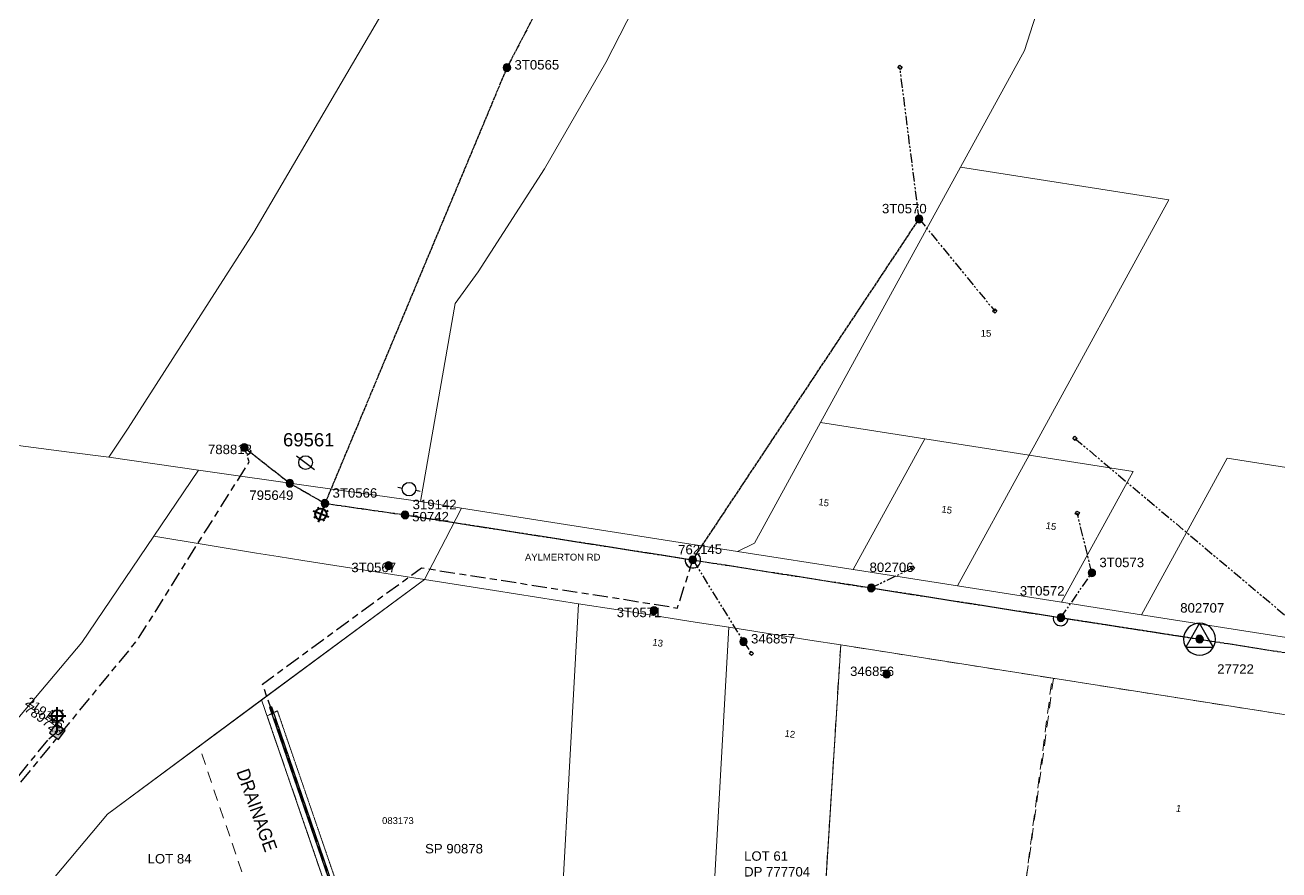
# Model space of a CAD drawing. Header units: metres. Extents: x 268626 to 271256, y 6186812 to 6188765.
# Drawn here: x 269348.2 to 269680.2, y 6187812.8 to 6188036.4 of the extents above; entities that cross this region are included whole.
import ezdxf
from ezdxf.enums import TextEntityAlignment as Align

# ---------------------------------------------------------------- set-up
doc = ezdxf.new("R2010")
doc.units = ezdxf.units.M
for name, pattern in [('Cable Exist OH', [1, 1, 0]), ('Cable Exist UG', [8.2, 4, -1.2, 1.8, -1.2]), ('Dash', [5, 3, -2]), ('DASHED', [0.75, 0.5, -0.25]), ('HIDDEN2', [0.1875, 0.125, -0.0625]), ('PHANTOMX2', [5, 2.5, -0.5, 0.5, -0.5, 0.5, -0.5])]:
    doc.linetypes.add(name, pattern=pattern)
doc.layers.get('0').update_dxf_attribs({"color": 6})
for name, color, linetype, lineweight in [('Cadastre Buildings_SP_EXT', 96, 'Continuous', 15), ('Cadastre Developer_SP_EXT', 96, 'Continuous', 15), ('Cadastre Developer_SP_NEW', 54, 'Continuous', 15), ('Cadastre Land Parcels_SP_EXT', 96, 'Continuous', 15), ('Cadastre Other Property_SP_EXT', 96, 'DASHED', 15), ('Cadastre Roads_SP_EXT', 54, 'Continuous', 15), ('Mains_HV_EXT', 11, 'Continuous', 25), ('Mains_LV_EXT', 161, 'Continuous', 25), ('Mains_SL_EXT', 111, 'Continuous', 25)]:
    doc.layers.add(name, color=color, linetype=linetype, lineweight=lineweight)
for name, color, linetype in [('Equip_SP_HV_EXT', 7, 'Continuous'), ('Equip_SP_SL_EXT', 7, 'Continuous'), ('Notes', 7, 'Continuous'), ('Services_SP_EXT', 42, 'PHANTOMX2'), ('Sub_SP_TR_HV_LV_EXT', 7, 'Continuous'), ('SupportsOH_SP_TR_HV_LV_SL_EXT', 7, 'Continuous'), ('SupportsUG_SP_LV_SL_EXT', 7, 'Continuous'), ('UG_Details_SP_MISC', 7, 'Continuous')]:
    doc.layers.add(name, color=color, linetype=linetype)
doc.styles.add('COLUMN_LABEL', font='arial.ttf')
doc.styles.add('HVSW_LABEL', font='arial.ttf')
doc.styles.add('iecARIAL', font='arial.ttf', dxfattribs={"height": 2})
doc.styles.add('POLE_LABEL', font='arial.ttf', dxfattribs={"height": 2})
doc.styles.get("Standard").update_dxf_attribs({"font": 'arial.ttf'})

# ---------------------------------------------------------------- blocks, each defined once
blk = doc.blocks.new('SUB_POLE_EXT')
blk.add_wipeout([(0, 4.22), (0.42, 4.2), (0.83, 4.14), (1.21, 4.05), (1.62, 3.9), (1.99, 3.72), (2.35, 3.51), (2.68, 3.26), (2.99, 2.99), (3.28, 2.66), (3.52, 2.34), (3.76, 1.92), (3.9, 1.62), (4.04, 1.23), (4.18, 0.63), (4.22, 0), (4.18, -0.61), (4.06, -1.15), (3.9, -1.62), (3.58, -2.24), (3.22, -2.73), (2.97, -3.01), (2.68, -3.26), (2.36, -3.5), (2, -3.72), (1.64, -3.89), (1.25, -4.03), (0.82, -4.14), (0.42, -4.2), (0, -4.22), (-0.41, -4.2), (-0.8, -4.15), (-1.21, -4.05), (-1.62, -3.9), (-1.99, -3.73), (-2.35, -3.51), (-2.68, -3.26), (-2.96, -3.02), (-3.23, -2.72), (-3.51, -2.35), (-3.71, -2.01), (-3.91, -1.6), (-4.05, -1.21), (-4.16, -0.76), (-4.22, -0.14), (-4.21, 0.39), (-4.14, 0.83), (-4.03, 1.27), (-3.9, 1.63), (-3.71, 2.02), (-3.5, 2.37), (-3.28, 2.67), (-2.99, 2.99), (-2.68, 3.27), (-2.33, 3.52), (-1.98, 3.73), (-1.63, 3.9), (-1.2, 4.05), (-0.78, 4.15), (-0.4, 4.21)])
blk.add_line((2.16, 0.48), (2.16, 0.48, 0))
blk.add_lwpolyline([(-4.22, 0, 1), (4.22, 0, 1)], format="xyb", close=True)
blk.add_lwpolyline([(2.14, 0.52), (0, 4.22), (-3.66, -2.11), (3.66, -2.11)], close=True)
for tag, height, flags, p in [('STREET_CODE', 0.2, 9, (1.5, 0)), ('ASSET_NUM', 2.5, 8, (2, 2)), ('CONSTRUCTED_VOLTAGE', 0.2, 9, (1.5, -0.2)), ('OPERATING_VOLTAGE', 0.2, 9, (1.5, -0.6)), ('OPERATED_BY', 0.2, 9, (1.5, -0.8)), ('ORIENTATION', 0.2, 9, (1.5, -1.2)), ('OWNED_BY', 0.2, 9, (1.5, -1.4)), ('SECONDARY_VOLTAGE', 0.2, 9, (1.5, -1.6)), ('STATE', 0.2, 9, (1.5, -1.8)), ('SUBSTATION_TYPE', 0.2, 9, (1.5, -2)), ('STREETNAME', 0.2, 9, (1.5, -2.8)), ('SUBURB', 0.2, 9, (1.5, -3)), ('Z', 0.2, 1, (1.5, -3.4)), ('NO_PHASES', 0.2, 9, (1.5, -0.4)), ('MAINTAINED_BY', 0.2, 9, (1.5, -1)), ('USAGE', 0.2, 9, (1.5, -2.2)), ('LEGEND', 0.2, 9, (1.5, -2.4)), ('LOCATION', 0.2, 9, (1.5, -2.6)), ('NOTES', 0.2, 9, (1.5, -3.2))]:
    blk.add_attdef(tag, text='', height=height, dxfattribs=dict(flags=flags)).set_placement(p, align=Align.MIDDLE_LEFT)
blk = doc.blocks.new('COLUMN_EXT')
blk.add_hatch(color=256).paths.add_polyline_path([(-1.49, 1.48), (-1.49, -1.49), (1.48, -1.49), (1.48, 1.48)])
blk.add_lwpolyline([(-1.49, -1.49), (1.48, -1.49), (1.48, 1.48), (-1.49, 1.48)], close=True)
for tag, height, style, flags, p in [('STRUCTURE_PLANT_NUMBER', 0.2, 'POLE_LABEL', 9, (1.81, 0.03)), ('ASSET_NUM', 2.5, 'COLUMN_LABEL', 8, (2, 2)), ('STREET_CODE', 0.2, 'COLUMN_LABEL', 9, (1.81, -0.2))]:
    blk.add_attdef(tag, text='', height=height, dxfattribs=dict(style=style, flags=flags)).set_placement(p, align=Align.MIDDLE_LEFT)
at = {"flags": 1}
blk.add_attdef('Z', (1.81, -2.35), '', height=0.2, dxfattribs=at)
at = {"flags": 9}
for tag, p in [('COLUMN_TYPE', (1.81, -0.4)), ('OWNED_BY', (1.81, -0.6)), ('STATE', (1.81, -0.8)), ('USAGE', (1.81, -1)), ('STREETNAME', (1.81, -1.6)), ('SUBURB', (1.81, -1.8)), ('LEGEND', (1.81, -1.2)), ('LOCATION', (1.81, -1.4)), ('NOTES', (1.81, -2))]:
    blk.add_attdef(tag, text='', height=0.2, dxfattribs=at).set_placement(p, align=Align.MIDDLE_LEFT)
blk = doc.blocks.new('*U227')
at = {"lineweight": 40}
for p, q in [((0, 0), (-0.54, -1.47)), ((1.05, -3.65), (-3.17, -2.1)), ((-1.92, -1), (-1.69, -1.51)), ((-0.28, -0.76), (-1.84, -4.98)), ((0.81, -2.01), (0.3, -2.25)), ((-2.93, -3.74), (-2.42, -3.5)), ((-0.2, -4.75), (-0.43, -4.24))]:
    blk.add_line(p, q, dxfattribs=at)
blk.add_circle((-1.06, -2.87), 1.5, dxfattribs=at)
at = {"style": 'iecARIAL', "flags": 8}
blk.add_attdef('ASSET_NUM', (1.5, 1.5), '', height=2.5, dxfattribs=at)
for tag, p, height, flags in [('OPERATING_VOLTAGE', (0.98, -1.65), 0.2, 9), ('ORIENTATION', (0.98, -1.85), 0.2, 9), ('OWNED_BY', (0.98, -2.05), 0.2, 9), ('STATE', (0.98, -2.25), 0.2, 9), ('CONSTRUCTED_VOLTAGE', (0.98, -0.65), 0.2, 9), ('CONTROL_TYPE', (0.98, -0.85), 0.2, 9), ('LANTERN_PURPOSE', (0.98, -1.05), 0.2, 9), ('LANTERN_TYPE', (0.98, -1.25), 0.2, 9), ('NO_PHASES', (0.98, -1.45), 0.2, 9), ('USAGE', (0.98, -2.45), 0.2, 9), ('CEXIST', (0.98, -2.65), 0.2, 9), ('CNEW', (0.98, -2.85), 0.2, 9), ('CNUMBER', (0.98, -3.05), 0.2, 9), ('CREMOVE', (0.98, -3.25), 0.2, 9), ('CREPLACE', (0.98, -3.45), 0.2, 9), ('LNUMBER', (2.18, -3.25), 2.5, 8), ('LKINGHEIGHT', (0.98, -3.65), 0.2, 9), ('LBRACKET', (0.98, -3.85), 0.2, 9), ('LBRACKETVOCAB', (0.98, -4.05), 0.2, 9), ('LCATEGORY', (0.98, -4.25), 0.2, 9), ('LCHARGE1', (0.98, -4.45), 0.2, 9), ('LCHARGE1PERCENT', (0.98, -4.65), 0.2, 9), ('LCHARGE2', (0.98, -4.85), 0.2, 9), ('LCHARGE2PERCENT', (0.98, -5.05), 0.2, 9), ('LCHARGE3', (0.98, -5.25), 0.2, 9), ('LCHARGE3PERCENT', (0.98, -5.45), 0.2, 9), ('LEXIST', (0.98, -5.65), 0.2, 9), ('LLAMP', (0.98, -5.85), 0.2, 9), ('LLAMPVOCAB', (0.98, -6.05), 0.2, 9), ('LMAST', (0.98, -6.25), 0.2, 9), ('LMASTVOCAB', (0.98, -6.45), 0.2, 9), ('LNEW', (0.98, -6.65), 0.2, 9), ('STREETNAME', (0.98, -9.25), 0.2, 9), ('SUBURB', (0.98, -9.45), 0.2, 1), ('LANTNUMBER', (0.98, -6.85), 0.2, 9), ('LOUTREACH', (0.98, -7.25), 0.2, 9), ('LOUTREACHVOCAB', (0.98, -7.45), 0.2, 9), ('LRATECODE', (0.98, -7.65), 0.2, 9), ('LREMOVE', (0.98, -7.85), 0.2, 9), ('LREPLACE', (0.98, -8.05), 0.2, 9), ('LTYPE', (0.98, -8.25), 0.2, 9), ('LTYPEVOCAB', (0.98, -8.45), 0.2, 9), ('LEGEND', (0.98, -8.65), 0.2, 9), ('LOCATION', (0.98, -8.85), 0.2, 9), ('NOTES', (0.98, -9.05), 0.2, 9)]:
    blk.add_attdef(tag, p, '', height=height, dxfattribs=dict(flags=flags))
blk = doc.blocks.new('SL_LANTERN_EXT')
at = {"lineweight": 40}
for p, q in [((-2.25, 4.22), (2.25, 4.22)), ((-1.46, 5.68), (-1.06, 5.28)), ((0, 1.97), (0, 6.47)), ((1.46, 5.68), (1.06, 5.28)), ((-1.46, 2.76), (-1.06, 3.16)), ((0, 0), (0, 2.72)), ((1.46, 2.76), (1.06, 3.16))]:
    blk.add_line(p, q, dxfattribs=at)
blk.add_circle((0, 4.22), 1.5, dxfattribs=at)
at = {"style": 'iecARIAL', "flags": 8}
blk.add_attdef('ASSET_NUM', (1.5, 1.5), '', height=2.5, dxfattribs=at)
for tag, p, height, flags in [('OPERATING_VOLTAGE', (0.98, -1.65), 0.2, 9), ('ORIENTATION', (0.98, -1.85), 0.2, 9), ('OWNED_BY', (0.98, -2.05), 0.2, 9), ('STATE', (0.98, -2.25), 0.2, 9), ('CONSTRUCTED_VOLTAGE', (0.98, -0.65), 0.2, 9), ('CONTROL_TYPE', (0.98, -0.85), 0.2, 9), ('LANTERN_PURPOSE', (0.98, -1.05), 0.2, 9), ('LANTERN_TYPE', (0.98, -1.25), 0.2, 9), ('NO_PHASES', (0.98, -1.45), 0.2, 9), ('USAGE', (0.98, -2.45), 0.2, 9), ('CEXIST', (0.98, -2.65), 0.2, 9), ('CNEW', (0.98, -2.85), 0.2, 9), ('CNUMBER', (0.98, -3.05), 0.2, 9), ('CREMOVE', (0.98, -3.25), 0.2, 9), ('CREPLACE', (0.98, -3.45), 0.2, 9), ('LNUMBER', (2.18, -3.25), 2.5, 8), ('LKINGHEIGHT', (0.98, -3.65), 0.2, 9), ('LBRACKET', (0.98, -3.85), 0.2, 9), ('LBRACKETVOCAB', (0.98, -4.05), 0.2, 9), ('LCATEGORY', (0.98, -4.25), 0.2, 9), ('LCHARGE1', (0.98, -4.45), 0.2, 9), ('LCHARGE1PERCENT', (0.98, -4.65), 0.2, 9), ('LCHARGE2', (0.98, -4.85), 0.2, 9), ('LCHARGE2PERCENT', (0.98, -5.05), 0.2, 9), ('LCHARGE3', (0.98, -5.25), 0.2, 9), ('LCHARGE3PERCENT', (0.98, -5.45), 0.2, 9), ('LEXIST', (0.98, -5.65), 0.2, 9), ('LLAMP', (0.98, -5.85), 0.2, 9), ('LLAMPVOCAB', (0.98, -6.05), 0.2, 9), ('LMAST', (0.98, -6.25), 0.2, 9), ('LMASTVOCAB', (0.98, -6.45), 0.2, 9), ('LNEW', (0.98, -6.65), 0.2, 9), ('STREETNAME', (0.98, -9.25), 0.2, 9), ('SUBURB', (0.98, -9.45), 0.2, 1), ('LANTNUMBER', (0.98, -6.85), 0.2, 9), ('LOUTREACH', (0.98, -7.25), 0.2, 9), ('LOUTREACHVOCAB', (0.98, -7.45), 0.2, 9), ('LRATECODE', (0.98, -7.65), 0.2, 9), ('LREMOVE', (0.98, -7.85), 0.2, 9), ('LREPLACE', (0.98, -8.05), 0.2, 9), ('LTYPE', (0.98, -8.25), 0.2, 9), ('LTYPEVOCAB', (0.98, -8.45), 0.2, 9), ('LEGEND', (0.98, -8.65), 0.2, 9), ('LOCATION', (0.98, -8.85), 0.2, 9), ('NOTES', (0.98, -9.05), 0.2, 9)]:
    blk.add_attdef(tag, p, '', height=height, dxfattribs=dict(flags=flags))
blk = doc.blocks.new('CCP_EXT')
blk.add_wipeout([(0, 0.57), (0.57, 0), (0, -0.57), (-0.57, 0)])
blk.add_lwpolyline([(-0.57, 0), (0, 0.57), (0.57, 0), (0, -0.57), (-0.57, 0)])
at = {"flags": 1}
blk.add_attdef('Z', (0, 0), '', height=0.2, dxfattribs=at)
at = {"flags": 9}
for tag, p in [('CCP_TYPE', (0, 0)), ('CONSTRUCTED_VOLTAGE', (0, -0.2)), ('OPERATING_VOLTAGE', (0, -0.6)), ('ORIENTATION', (0, -0.8)), ('OWNED_BY', (0, -1)), ('STATE', (0, -1.8)), ('NO_PHASES', (0, -0.4)), ('USAGE', (0, -1.2)), ('LEGEND', (0, -1.4)), ('LIFE_SUPPORT', (0, -1.6)), ('NOTES', (0, -2))]:
    blk.add_attdef(tag, text='', height=0.2, dxfattribs=at).set_placement(p, align=Align.MIDDLE_LEFT)
blk = doc.blocks.new('POLE_EXT')
blk.add_hatch(color=256).paths.add_polyline_path([(-1, 0, 1), (1, 0, 1)])
blk.add_lwpolyline([(-1, 0, 1), (1, 0, 1)], format="xyb", close=True)
at = {"flags": 8}
blk.add_attdef('pNumber', text='', height=2, dxfattribs=at).set_placement((3, 2.5), align=Align.MIDDLE_CENTER)
at = {"style": 'POLE_LABEL', "flags": 9}
for tag, p in [('STRUCTURE_PLANT_NUMBER', (1.35, 0.03)), ('STREET_CODE', (1.35, -0.2))]:
    blk.add_attdef(tag, text='', height=0.2, dxfattribs=at).set_placement(p, align=Align.MIDDLE_LEFT)
at = {"flags": 9}
for tag, p in [('OWNED_BY', (1.35, -0.4)), ('SPECIAL_USE', (1.35, -0.8)), ('STATE', (1.35, -1)), ('cLV', (1.35, -1.4)), ('hDepth', (1.35, -1.6)), ('hDia', (1.35, -1.8)), ('cHV', (1.35, -2)), ('cLinedev', (1.35, -3.4)), ('PARENT', (1.35, -0.6)), ('USAGE', (1.35, -1.2)), ('LBRACKET', (1.35, -2.2)), ('LExisting', (1.35, -2.4)), ('LANTNUMBER', (1.35, -2.6)), ('LOther', (1.35, -2.8)), ('LRemove', (1.35, -3)), ('LEGEND', (1.35, -3.2)), ('pExisting', (1.35, -3.8)), ('pFooting', (1.35, -4.4)), ('pNew', (1.35, -4.6)), ('pRelocate', (1.35, -5)), ('pRemove', (1.35, -5.2)), ('pReplace', (1.35, -5.4)), ('pStay', (1.35, -5.6)), ('pType', (1.35, -5.8)), ('cspan', (1.35, -6)), ('STREETNAME', (1.35, -6.2)), ('SUBURB', (1.35, -6.4)), ('LOCATION', (1.35, -3.6)), ('PFNUMBER', (1.35, -4)), ('NEWPFNUMBER', (1.35, -4.2)), ('NOTES', (1.35, -6.6)), ('OPERATED_BY', (1.36, -7.01)), ('MAINTAINED_BY', (1.36, -6.81))]:
    blk.add_attdef(tag, text='', height=0.2, dxfattribs=at).set_placement(p, align=Align.MIDDLE_LEFT)
at = {"flags": 1}
blk.add_attdef('Z', (1.35, -7.33), '', height=0.2, dxfattribs=at)
blk = doc.blocks.new('HV_ABS_OPEN_EXT')
for p, q in [((-3, 6.87), (-1.8, 6.87)), ((1.8, 6.87), (3, 6.87))]:
    blk.add_line(p, q)
blk.add_circle((0, 6.87), 1.8)
for tag, height, flags, p in [('STREET_CODE', 0.2, 9, (1.5, 0)), ('ASSET_NUM', 2.5, 8, (2, 2)), ('ACTUAL_STATUS', 0.2, 9, (1.5, -0.2)), ('CONSTRUCTED_VOLTAGE', 0.2, 9, (1.5, -0.4)), ('OPERATING_VOLTAGE', 0.2, 9, (1.5, -0.8)), ('ORIENTATION', 0.2, 9, (1.5, -1)), ('OWNED_BY', 0.2, 9, (1.5, -1.2)), ('STATE', 0.2, 9, (1.5, -1.4)), ('SWITCH_TYPE', 0.2, 9, (1.5, -1.6)), ('STREETNAME', 0.2, 9, (1.5, -2.4)), ('SUBURB', 0.2, 9, (1.5, -2.6)), ('OPERATED_BY', 0.2, 9, (1.5, -3.2)), ('NO_PHASES', 0.2, 9, (1.5, -0.6)), ('USAGE', 0.2, 9, (1.5, -1.8)), ('LEGEND', 0.2, 9, (1.5, -2)), ('LOCATION', 0.2, 9, (1.5, -2.2)), ('NOTES', 0.2, 9, (1.5, -2.8)), ('MAINTAINED_BY', 0.2, 9, (1.5, -3)), ('LABEL_ALIGNMENT', 0.2, 9, (1.5, -3.4)), ('Z', 0.2, 1, (1.5, -3.6))]:
    blk.add_attdef(tag, text='', height=height, dxfattribs=dict(flags=flags)).set_placement(p, align=Align.MIDDLE_LEFT)
blk = doc.blocks.new('HV_ABS_CLOSED_EXT')
blk.add_line((-3, 6.87), (3, 6.87))
blk.add_circle((0, 6.87), 1.8)
at = {"style": 'HVSW_LABEL'}
for tag, height, flags, p in [('ASSET_NUM', 3.5, 8, (2, 2)), ('STREET_CODE', 0.2, 9, (0, -0.2))]:
    blk.add_attdef(tag, text='', height=height, dxfattribs=dict(at, flags=flags)).set_placement(p, align=Align.MIDDLE_LEFT)
at = {"flags": 1}
blk.add_attdef('Z', (0, 0), '', height=0.2, dxfattribs=at)
at = {"flags": 9}
for tag, p in [('ACTUAL_STATUS', (0, -0.4)), ('CONSTRUCTED_VOLTAGE', (0, -0.6)), ('OPERATING_VOLTAGE', (0, -1)), ('ORIENTATION', (0, -1.2)), ('OWNED_BY', (0, -1.4)), ('STATE', (0, -1.6)), ('SWITCH_TYPE', (0, -1.8)), ('STREETNAME', (0, -2.6)), ('SUBURB', (0, -2.8)), ('NO_PHASES', (0, -0.8)), ('USAGE', (0, -2)), ('LEGEND', (0, -2.2)), ('LOCATION', (0, -2.4)), ('NOTES', (0, -3))]:
    blk.add_attdef(tag, text='', height=0.2, dxfattribs=at).set_placement(p, align=Align.MIDDLE_LEFT)

msp = doc.modelspace()

# ---------------------------------------------------------------- linework, layer by layer
at = {"layer": 'Cadastre Buildings_SP_EXT', "linetype": 'Continuous'}
msp.add_lwpolyline([(269488.095, 6187763.4529), (269494.7631, 6187883.2329), (269494.7631, 6187883.2329), (269472.4879, 6187886.7326), (269453.9414, 6187889.646), (269410.8151, 6187857.7647), (269445.2124, 6187757.8986)], dxfattribs=at)
at = {"layer": 'Cadastre Developer_SP_EXT', "linetype": 'Dash'}
msp.add_lwpolyline([(269564.1505, 6187872.3327), (269560.0095, 6187806.533), (269556.6163, 6187752.9899), (269567.5365, 6187751.3828), (269567.5365, 6187751.3828, 0.00507817), (269590.5432, 6187744.1623), (269590.5432, 6187744.1623), (269611.8538, 6187799.6692), (269620.1295, 6187863.539), (269564.1505, 6187872.3327)], format="xyb", close=True, dxfattribs=at)
at = {"layer": 'Cadastre Developer_SP_NEW', "linetype": 'Dash'}
msp.add_lwpolyline([(269426.5461, 6187750.7211), (269394.2665, 6187845.5307), (269410.8212, 6187857.7692), (269445.2063, 6187757.9162, -0.00015646)], format="xyb", close=True, dxfattribs=at)
at = {"layer": 'Cadastre Land Parcels_SP_EXT', "linetype": 'Continuous'}
for points in [[(269375.4794, 6187929.7293), (269408.7378, 6187981.5516), (269458.0227, 6188065.6623), (269513.2505, 6188170.515), (269522.6499, 6188210.9629), (269330.3994, 6188235.6619), (269058.0948, 6188270.6459), (269067.8435, 6188347.7904), (269069.8993, 6188364.0619), (269083.7967, 6188474.0346), (268893.8462, 6188407.1434), (268723.0864, 6188030.3218), (269024.437, 6187987.4686), (269021.6954, 6187967.5436), (269359.8472, 6187923.3594), (269370.3475, 6187921.9938), (269375.4794, 6187929.7293)], [(269541.2974, 6187899.2972), (269558.8114, 6187931.2265), (269595.8498, 6187998.7501), (269612.8081, 6188029.6656), (269653.0064, 6188154.7732), (269670.5568, 6188209.3308), (269668.7118, 6188213.4867), (269618.8323, 6188235.9766), (269571.2575, 6188183.8724), (269529.951, 6188084.9106), (269516.6893, 6188055.3103), (269501.9443, 6188026.4204), (269485.7512, 6187998.3165), (269468.155, 6187971.0692), (269462.111, 6187962.6776), (269452.9142, 6187910.2506), (269463.7889, 6187908.5459), (269536.8174, 6187897.095), (269541.2974, 6187899.2972)], [(269822.5191, 6187999.5059), (269835.144, 6188026.2524), (269849.0059, 6188055.5824), (269853.2085, 6188064.4745), (269771.7874, 6188101.2176), (269653.0064, 6188154.7732), (269612.8081, 6188029.6656), (269595.8498, 6187998.7501), (269651.0672, 6187990.0938), (269614.0244, 6187922.5683), (269641.6328, 6187918.2401), (269622.6496, 6187883.6362), (269643.7824, 6187880.3228), (269666.4947, 6187921.7198), (269751.7281, 6187908.3684), (269777.5875, 6187904.318), (269822.5191, 6187999.5059)], [(269651.0672, 6187990.0938), (269595.8498, 6187998.7501), (269558.8114, 6187931.2265), (269586.4175, 6187926.8975), (269614.0244, 6187922.5683), (269651.0672, 6187990.0938)], [(269586.4175, 6187926.8975), (269558.8114, 6187931.2265), (269541.2974, 6187899.2972), (269536.8174, 6187897.095), (269567.4361, 6187892.2944), (269586.4175, 6187926.8975)], [(269614.0244, 6187922.5683), (269586.4175, 6187926.8975), (269567.4361, 6187892.2944), (269595.0429, 6187887.9653), (269614.0244, 6187922.5683)], [(269641.6328, 6187918.2401), (269614.0244, 6187922.5683), (269595.0429, 6187887.9653), (269622.6496, 6187883.6362), (269641.6328, 6187918.2401)], [(269530.8352, 6187811.1209), (269534.5186, 6187876.9871), (269526.184, 6187878.2971), (269505.191, 6187881.5948), (269494.7631, 6187883.2329), (269488.0951, 6187763.4529), (269527.8216, 6187757.2254), (269530.8352, 6187811.1209)], [(269564.151, 6187872.3332), (269555.9811, 6187873.6165), (269534.5187, 6187876.9871), (269530.8353, 6187811.1209), (269560.0066, 6187806.4868), (269564.151, 6187872.3332)], [(269275.3382, 6187567.5157), (269318.6468, 6187619.0135), (269348.6067, 6187654.6375), (269350.0506, 6187656.3547), (269403.9568, 6187720.4519), (269426.5329, 6187750.716), (269445.2124, 6187757.8986), (269410.8151, 6187857.7646), (269369.9915, 6187827.5846), (269317.7431, 6187765.4765), (269207.277, 6187634.1662), (269205.6185, 6187632.1949), (269208.0998, 6187604.0789), (269231.1731, 6187584.8289), (269254.168, 6187565.6446), (269275.3382, 6187567.5157)]]:
    msp.add_lwpolyline(points, close=True, dxfattribs=at)
msp.add_lwpolyline([(269026.5223, 6187507.6709), (269063.9043, 6187539.0954), (269080.6364, 6187554.0317), (269100.4585, 6187571.727), (269140.9644, 6187614.3968), (269161.6562, 6187636.1937), (269149.8766, 6187637.7581), (269145.3569, 6187638.3664), (269139.7421, 6187639.1464), (269155.111, 6187657.3718), (269161.6575, 6187656.4865), (269166.0456, 6187655.869), (269178.7342, 6187654.1839), (269363.2584, 6187873.0008), (269363.2584, 6187873.0008), (269382.2467, 6187901.0717), (269394.1041, 6187918.6017), (269370.3475, 6187921.9938), (269359.8472, 6187923.3594), (269021.6954, 6187967.5436)], dxfattribs=at)
at = {"layer": 'Cadastre Other Property_SP_EXT', "linetype": 'HIDDEN2'}
for points in [[(269412.2803, 6187853.532), (269445.2129, 6187757.8988), (269447.9401, 6187759.0947), (269414.9959, 6187854.9126), (269412.2803, 6187853.532)], [(269414.1235, 6187852.7864), (269425.087, 6187820.9495), (269414.1382, 6187852.7938)]]:
    msp.add_lwpolyline(points, close=True, dxfattribs=at)
at = {"layer": 'Cadastre Roads_SP_EXT', "linetype": 'Continuous'}
for points in [[(269462.1109, 6187962.6776), (269468.1549, 6187971.0693), (269485.751, 6187998.3165), (269501.9443, 6188026.4204), (269516.6893, 6188055.3103), (269529.9509, 6188084.9106), (269571.2574, 6188183.8724), (269530.0933, 6188242.995), (269522.6497, 6188210.9629), (269513.2505, 6188170.515), (269458.0226, 6188065.6624), (269408.7377, 6187981.5516), (269375.4792, 6187929.7293), (269370.3474, 6187921.9939), (269394.104, 6187918.6018), (269424.4485, 6187914.2933), (269452.9141, 6187910.2505), (269462.1109, 6187962.6776)], [(269317.7431, 6187765.4764), (269369.9915, 6187827.5847), (269453.9414, 6187889.6461), (269421.7565, 6187894.703), (269415.2293, 6187895.7282), (269409.4927, 6187896.6298), (269382.2466, 6187901.0718), (269363.2583, 6187873.0008), (269178.7342, 6187654.1839), (269189.8938, 6187648.894), (269207.277, 6187634.1662), (269317.7431, 6187765.4764)]]:
    msp.add_lwpolyline(points, close=True, dxfattribs=at)
at = {"layer": 'Mains_HV_EXT', "linetype": 'Cable Exist UG', "flags": 128}
for points in [[(269185.2973, 6187640.2515), (269186.1002, 6187642.5758), (269186.1002, 6187642.5758), (269198.4387, 6187655.1114), (269199.233, 6187656.06), (269199.233, 6187656.06), (269378.0071, 6187873.6743), (269395.8027, 6187902.1355), (269396.1464, 6187902.6807), (269396.1464, 6187902.6807), (269407.5236, 6187920.7442), (269406.2665, 6187924.5713)], [(269445.9547, 6187760.9243), (269445.9547, 6187760.9243), (269445.9547, 6187760.9243), (269445.9547, 6187760.9243), (269411.0725, 6187861.9808), (269453.1883, 6187892.7644), (269453.1883, 6187892.7644), (269463.8937, 6187891.0229), (269502.0525, 6187885.1431), (269520.918, 6187882.0971), (269525.0217, 6187894.8371)]]:
    msp.add_lwpolyline(points, dxfattribs=at)
at = {"layer": 'Mains_HV_EXT', "linetype": 'Cable Exist OH', "flags": 128}
for points in [[(269406.2665, 6187924.5714), (269418.3334, 6187915.0954)], [(269418.3333, 6187915.0954), (269427.6009, 6187909.7944)], [(269427.6009, 6187909.7944), (269448.6921, 6187906.7765)], [(269448.6921, 6187906.7765), (269524.9646, 6187894.846)]]:
    msp.add_lwpolyline(points, dxfattribs=at)
at = {"layer": 'Mains_HV_EXT', "linetype": 'Continuous', "flags": 128}
for points in [[(269406.9205, 6187922.5752, 0.21981797), (269408.1438, 6187923.8127)], [(269523.0032, 6187895.1615, 0.45633406), (269524.4163, 6187892.9155)]]:
    msp.add_lwpolyline(points, format="xyb", dxfattribs=at)
at = {"layer": 'Mains_LV_EXT', "linetype": 'Cable Exist OH', "flags": 128}
for points in [[(269427.6009, 6187909.7944), (269448.8061, 6187906.7463), (269524.9646, 6187894.846)], [(269524.9646, 6187894.846), (269572.2535, 6187887.3992)], [(269572.2535, 6187887.3992), (269622.4715, 6187879.5454)]]:
    msp.add_lwpolyline(points, dxfattribs=at)
at = {"layer": 'Mains_LV_EXT', "linetype": 'Continuous', "flags": 128}
for points in [[(269523.0022, 6187895.1891, 1.07788048), (269527.0455, 6187894.5726)], [(269527.0374, 6187894.509, 0.33177505), (269526.1229, 6187896.4243)], [(269620.4746, 6187879.8494, 1.08962348), (269624.3484, 6187879.2403)]]:
    msp.add_lwpolyline(points, format="xyb", dxfattribs=at)
at = {"layer": 'Mains_SL_EXT', "linetype": 'Cable Exist UG'}
msp.add_lwpolyline([(269329.9333, 6187816.7961), (269330.8854, 6187818.6774), (269330.8854, 6187818.6774), (269354.4956, 6187847.435), (269356.6995, 6187849.3666)], dxfattribs=at)
at = {"layer": 'UG_Details_SP_MISC'}
for p, q in [((269412.9471, 6187855.8164), (269413.174, 6187855.8945)), ((269412.9471, 6187855.8164), (269446.2875, 6187758.8464)), ((269413.401, 6187855.9725), (269413.174, 6187855.8945)), ((269413.401, 6187855.9725), (269446.7414, 6187759.0025))]:
    msp.add_line(p, q, dxfattribs=at)

# ---------------------------------------------------------------- block references
at = {"layer": 'Equip_SP_HV_EXT'}
ref = msp.add_blockref('HV_ABS_CLOSED_EXT', (269418.3116, 6187915.1029), dxfattribs=dict(at, rotation=322.8547636087102))
ref.add_attrib('ASSET_NUM', '69561', dxfattribs={"layer": '0', "height": 3.5, "style": 'HVSW_LABEL'}).set_placement((269423.2943, 6187923.8237), align=Align.BOTTOM_CENTER)
ref = msp.add_blockref('HV_ABS_OPEN_EXT', (269448.6921, 6187906.7764), dxfattribs=dict(at, rotation=350.2566798232183))
ref.add_attrib('ASSET_NUM', '50742', dxfattribs={"layer": '0', "height": 2.5}).set_placement((269450.6921, 6187907.5264), align=Align.TOP_LEFT)
at = {"layer": 'Equip_SP_SL_EXT'}
msp.add_blockref('*U227', (269427.601, 6187909.7944), dxfattribs=at)
ref = msp.add_blockref('SL_LANTERN_EXT', (269356.6995, 6187849.3666), dxfattribs=at)
ref.add_attrib('ASSET_NUM', '219116', dxfattribs={"layer": '0', "height": 2.5, "rotation": 323.849713, "style": 'iecARIAL'}).set_placement((269358.1995, 6187850.8666), align=Align.MIDDLE_RIGHT)
at = {"layer": 'Sub_SP_TR_HV_LV_EXT'}
ref = msp.add_blockref('SUB_POLE_EXT', (269659.1764, 6187873.8602), dxfattribs=at)
ref.add_attrib('ASSET_NUM', '27722', dxfattribs={"layer": '0', "height": 2.5}).set_placement((269668.6953, 6187867.2016), align=Align.TOP_CENTER)
at = {"layer": 'SupportsOH_SP_TR_HV_LV_SL_EXT'}
ref = msp.add_blockref('POLE_EXT', (269475.7717, 6188025.0983), dxfattribs=at)
ref.add_attrib('ASSET_NUM', '3T0565', dxfattribs={"layer": '0', "height": 2.5, "style": 'POLE_LABEL'}).set_placement((269477.7717, 6188025.8483), align=Align.MIDDLE_LEFT)
ref = msp.add_blockref('POLE_EXT', (269584.921, 6187985.044), dxfattribs=at)
ref.add_attrib('ASSET_NUM', '3T0570', dxfattribs={"layer": '0', "height": 2.5, "style": 'POLE_LABEL'}).set_placement((269586.921, 6187985.794), align=Align.BOTTOM_RIGHT)
ref = msp.add_blockref('POLE_EXT', (269406.2665, 6187924.5714), dxfattribs=at)
ref.add_attrib('ASSET_NUM', '788818', dxfattribs={"layer": '0', "height": 2.5, "style": 'POLE_LABEL'}).set_placement((269408.2665, 6187925.3214), align=Align.TOP_RIGHT)
ref = msp.add_blockref('POLE_EXT', (269418.2931, 6187915.1094), dxfattribs=at)
ref.add_attrib('ASSET_NUM', '795649', dxfattribs={"layer": '0', "height": 2.5, "style": 'POLE_LABEL'}).set_placement((269407.5801, 6187909.9496), align=Align.BOTTOM_LEFT)
ref = msp.add_blockref('POLE_EXT', (269427.601, 6187909.7944), dxfattribs=at)
ref.add_attrib('ASSET_NUM', '3T0566', dxfattribs={"layer": '0', "height": 2.5, "style": 'POLE_LABEL'}).set_placement((269429.601, 6187910.5444), align=Align.BOTTOM_LEFT)
ref = msp.add_blockref('POLE_EXT', (269448.8061, 6187906.7463), dxfattribs=at)
ref.add_attrib('ASSET_NUM', '319142', dxfattribs={"layer": '0', "height": 2.5, "style": 'POLE_LABEL'}).set_placement((269450.8061, 6187907.4963), align=Align.BOTTOM_LEFT)
ref = msp.add_blockref('POLE_EXT', (269524.9646, 6187894.846), dxfattribs=at)
ref.add_attrib('ASSET_NUM', '762145', dxfattribs={"layer": '0', "height": 2.5, "rotation": 1, "style": 'POLE_LABEL'}).set_placement((269526.9646, 6187895.596), align=Align.BOTTOM_CENTER)
ref = msp.add_blockref('POLE_EXT', (269444.424, 6187893.328), dxfattribs=at)
ref.add_attrib('ASSET_NUM', '3T0567', dxfattribs={"layer": '0', "height": 2.5, "style": 'POLE_LABEL'}).set_placement((269446.424, 6187894.078), align=Align.TOP_RIGHT)
ref = msp.add_blockref('POLE_EXT', (269630.652, 6187891.407), dxfattribs=at)
ref.add_attrib('ASSET_NUM', '3T0573', dxfattribs={"layer": '0', "height": 2.5, "style": 'POLE_LABEL'}).set_placement((269632.652, 6187892.157), align=Align.BOTTOM_LEFT)
ref = msp.add_blockref('POLE_EXT', (269622.4716, 6187879.5453), dxfattribs=at)
ref.add_attrib('ASSET_NUM', '3T0572', dxfattribs={"layer": '0', "height": 2.5, "style": 'POLE_LABEL'}).set_placement((269623.4144, 6187884.6337), align=Align.BOTTOM_RIGHT)
ref = msp.add_blockref('POLE_EXT', (269514.6897, 6187881.4196), dxfattribs=at)
ref.add_attrib('ASSET_NUM', '3T0571', dxfattribs={"layer": '0', "height": 2.5, "style": 'POLE_LABEL'}).set_placement((269516.6897, 6187882.1696), align=Align.TOP_RIGHT)
ref = msp.add_blockref('POLE_EXT', (269576.2878, 6187864.5967), dxfattribs=at)
ref.add_attrib('ASSET_NUM', '346856', dxfattribs={"layer": '0', "height": 2.5, "style": 'POLE_LABEL'}).set_placement((269578.2878, 6187865.3467), align=Align.MIDDLE_RIGHT)
at = {"layer": 'SupportsUG_SP_LV_SL_EXT'}
ref = msp.add_blockref('COLUMN_EXT', (269356.6995, 6187849.3666), dxfattribs=dict(at, rotation=53.84971281122334))
ref.add_attrib('ASSET_NUM', '789723', dxfattribs={"layer": '0', "height": 2.5, "rotation": 323.849713, "style": 'COLUMN_LABEL'}).set_placement((269358.6995, 6187850.1166), align=Align.TOP_RIGHT)

# ---------------------------------------------------------------- texts
at = {"layer": 'Cadastre Land Parcels_SP_EXT'}
msp.add_text('15', height=1.8, dxfattribs=at).set_placement((269601.234, 6187953.9073))
for s, rotation, p in [('15', 351.012939, (269558.156, 6187909.3621)), ('15', 351.355194, (269590.7302, 6187907.4313)), ('15', 351.036407, (269618.3374, 6187903.1025)), ('13', 351.397669, (269514.2007, 6187872.2173)), ('12', 351.446925, (269549.1901, 6187848.1032)), ('1', 351.397917, (269652.8121, 6187828.2701))]:
    msp.add_text(s, height=1.8, rotation=rotation, dxfattribs=at).set_placement(p)
at = {"layer": 'Cadastre Other Property_SP_EXT'}
msp.add_text('083173', height=1.8, dxfattribs=at).set_placement((269442.7127, 6187824.934))
at = {"layer": 'Cadastre Roads_SP_EXT'}
msp.add_text('AYLMERTON RD', height=1.8, dxfattribs=at).set_placement((269480.5518, 6187894.6575))
at = {"layer": 'Notes', "width": 0.89595}
msp.add_text('DRAINAGE', height=3.5, rotation=289.63269, dxfattribs=at).set_placement((269404.0757, 6187838.7856), (269411.7635, 6187817.2345), align=Align.FIT)
at = {"layer": 'Notes', "lineweight": 0, "char_height": 2.5, "attachment_point": 1}
for s, width, insert in [('SP 90878', 28.95317, (269454.0976, 6187819.6619)), ('LOT 61\\PDP 777704', 25.393999, (269538.5774, 6187817.7118))]:
    msp.add_mtext_dynamic_manual_height_columns(s, width=width, gutter_width=12.5, heights=[0], dxfattribs=dict(at, insert=insert))
at = {"layer": 'Notes', "linetype": 'ByBlock', "insert": (269380.6264, 6187816.9959), "char_height": 2.5, "attachment_point": 1}
msp.add_mtext_dynamic_manual_height_columns('LOT 84', width=17.946095, gutter_width=12.5, heights=[0], dxfattribs=at)

# ---------------------------------------------------------------- next in the draw order: linework, layer by layer
at = {"layer": 'Cadastre Developer_SP_EXT', "linetype": 'Dash'}
msp.add_lwpolyline([(269496.4811, 6187364.5265), (269796.0188, 6187797.919), (269754.4926, 6187842.4302), (269620.5018, 6187863.4804), (269611.8532, 6187799.6683), (269583.4109, 6187725.5855), (269583.4109, 6187725.5855, 0.06514424), (269564.2283, 6187730.8777), (269564.2283, 6187730.8777), (269545.2931, 6187734.0511), (269522.5698, 6187663.1032), (269496.4811, 6187364.5265)], format="xyb", close=True, dxfattribs=at)
at = {"layer": 'Cadastre Land Parcels_SP_EXT', "linetype": 'Continuous'}
msp.add_lwpolyline([(269751.7281, 6187908.3684), (269666.4947, 6187921.7198), (269643.7824, 6187880.3228), (269729.0141, 6187866.9596), (269751.7281, 6187908.3684)], close=True, dxfattribs=at)
at = {"layer": 'Mains_HV_EXT', "linetype": 'Cable Exist OH', "flags": 128}
msp.add_lwpolyline([(269659.1763, 6187873.8602), (269696.2257, 6187868.0515), (269727.5375, 6187863.1422), (269757.0592, 6187858.5133)], dxfattribs=at)
at = {"layer": 'Mains_LV_EXT', "linetype": 'Cable Exist OH', "flags": 128}
for points in [[(269622.4715, 6187879.5454), (269659.1763, 6187873.8602)], [(269659.1763, 6187873.8602), (269696.3127, 6187868.0377)]]:
    msp.add_lwpolyline(points, dxfattribs=at)

# ---------------------------------------------------------------- next in the draw order: block references
at = {"layer": 'Services_SP_EXT'}
for p, rotation in [((269579.833, 6188025.165), 95.98977878916622), ((269626.788, 6187907.199), 103.8109255297472), ((269583.1212, 6187892.6643), 90.0000000000002)]:
    msp.add_blockref('CCP_EXT', p, dxfattribs=dict(at, rotation=rotation))
for p in [(269604.9393, 6187960.6591), (269626.1659, 6187926.9595), (269540.5041, 6187870.0586)]:
    msp.add_blockref('CCP_EXT', p, dxfattribs=at)
at = {"layer": 'SupportsOH_SP_TR_HV_LV_SL_EXT'}
ref = msp.add_blockref('POLE_EXT', (269659.1764, 6187873.8603), dxfattribs=at)
ref.add_attrib('ASSET_NUM', '802707', dxfattribs={"layer": '0', "height": 2.5, "style": 'POLE_LABEL'}).set_placement((269659.8777, 6187880.1332), align=Align.BOTTOM_CENTER)

# ---------------------------------------------------------------- next in the draw order: block references
at = {"layer": 'Services_SP_EXT'}
for p, rotation in [((269579.833, 6188025.165), 95.98977878916622), ((269626.788, 6187907.199), 103.8109255297472), ((269583.1212, 6187892.6643), 90.0000000000002)]:
    msp.add_blockref('CCP_EXT', p, dxfattribs=dict(at, rotation=rotation))
for p in [(269604.9393, 6187960.6591), (269626.1659, 6187926.9595), (269540.5041, 6187870.0586)]:
    msp.add_blockref('CCP_EXT', p, dxfattribs=at)

# ---------------------------------------------------------------- next in the draw order: linework, layer by layer
at = {"layer": 'Cadastre Developer_SP_EXT', "linetype": 'ByBlock'}
msp.add_lwpolyline([(269560.6281, 6187731.4811), (269545.2931, 6187734.0511), (269522.5698, 6187663.1032), (269513.9612, 6187564.5801), (269496.4811, 6187364.5265), (269796.0188, 6187797.919), (269754.4926, 6187842.4302), (269564.1781, 6187872.3233), (269556.6169, 6187752.9898), (269563.5446, 6187751.998), (269560.6281, 6187731.4811)], dxfattribs=at)
at = {"layer": 'Cadastre Roads_SP_EXT', "linetype": 'Continuous'}
msp.add_lwpolyline([(269729.014, 6187866.9596), (269643.7823, 6187880.3227), (269622.6496, 6187883.6362), (269595.0428, 6187887.9653), (269567.436, 6187892.2944), (269536.8173, 6187897.095), (269463.7888, 6187908.546), (269459.4994, 6187900.3151), (269453.9414, 6187889.6461), (269472.4879, 6187886.7326), (269494.7631, 6187883.2329), (269505.1909, 6187881.5948), (269526.184, 6187878.2971), (269534.5187, 6187876.9872), (269555.981, 6187873.6165), (269564.1509, 6187872.3333), (269754.4936, 6187842.4311), (269809.5835, 6187833.7798), (269822.3152, 6187853.9564), (269812.5297, 6187857.9976), (269805.4871, 6187854.969), (269729.014, 6187866.9596)], close=True, dxfattribs=at)
at = {"layer": 'Mains_HV_EXT', "linetype": 'Cable Exist OH', "flags": 128}
for points in [[(269613.2021, 6188278.7627), (269568.7255, 6188195.9699), (269519.1628, 6188108.2032), (269475.7718, 6188025.0983), (269427.6009, 6187909.7944)], [(269524.9646, 6187894.846), (269622.4715, 6187879.5454), (269659.1763, 6187873.8602)]]:
    msp.add_lwpolyline(points, dxfattribs=at)
at = {"layer": 'Mains_LV_EXT', "linetype": 'Cable Exist OH', "flags": 128}
msp.add_lwpolyline([(269524.9646, 6187894.846), (269584.921, 6187985.044)], dxfattribs=at)
at = {"layer": 'Services_SP_EXT'}
for points in [[(269584.921, 6187985.044), (269579.833, 6188025.165)], [(269584.921, 6187985.0439), (269604.9392, 6187960.6592)], [(269626.166, 6187926.9595), (269696.2257, 6187868.0514)], [(269622.4716, 6187879.5453), (269630.6519, 6187891.4071), (269626.7879, 6187907.199)], [(269524.9646, 6187894.846), (269538.4098, 6187873.2208), (269540.5041, 6187870.0587)], [(269583.1211, 6187892.6643), (269572.2535, 6187887.3992)]]:
    msp.add_lwpolyline(points, dxfattribs=at)

# ---------------------------------------------------------------- next in the draw order: block references
at = {"layer": 'SupportsOH_SP_TR_HV_LV_SL_EXT'}
ref = msp.add_blockref('POLE_EXT', (269572.2536, 6187887.3992), dxfattribs=at)
ref.add_attrib('ASSET_NUM', '802706', dxfattribs={"layer": '0', "height": 2.5, "style": 'POLE_LABEL'}).set_placement((269577.6181, 6187890.8714), align=Align.BOTTOM_CENTER)
ref = msp.add_blockref('POLE_EXT', (269538.4098, 6187873.2208), dxfattribs=at)
ref.add_attrib('ASSET_NUM', '346857', dxfattribs={"layer": '0', "height": 2.5, "style": 'POLE_LABEL'}).set_placement((269540.4098, 6187873.9708), align=Align.MIDDLE_LEFT)

doc.saveas('drawing.dxf')
